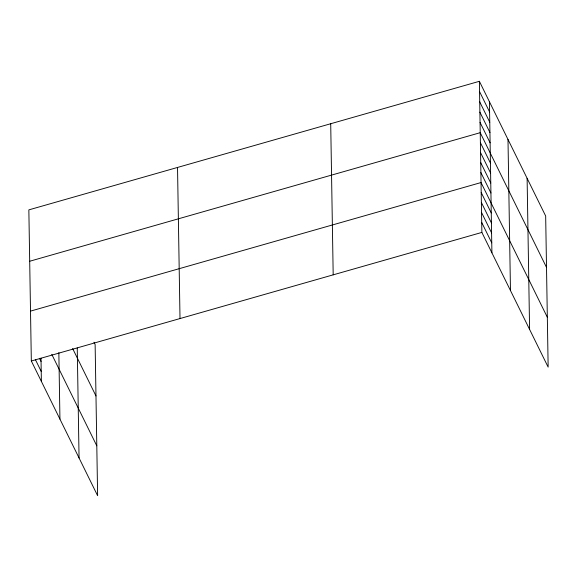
<?xml version="1.0" encoding="UTF-8"?>
<svg xmlns="http://www.w3.org/2000/svg" width="577" height="577" viewBox="0 0 577 577"><rect width="100%" height="100%" fill="white"/><g stroke="black" fill="none" stroke-linecap="round" stroke-linejoin="round"><path stroke-width="0.87" d="M479.379 81.307L481.867 232.416L548.15 367.123L545.669 216.014L479.379 81.307L28.85 209.877L31.331 360.986L97.621 495.693L95.133 344.584L93.972 342.226M29.694 261.251L480.23 132.681L546.513 267.389M30.516 311.118L481.045 182.548L547.328 317.256M31.331 360.986L481.867 232.416M479.552 91.577L489.599 112.003M479.718 101.855L489.772 122.281M479.891 112.133L489.938 132.559M480.057 122.403L490.111 142.836M480.389 142.656L490.443 163.082M480.554 152.631L490.609 173.057M480.72 162.606L490.767 183.032M480.879 172.573L490.933 192.999M481.211 192.523L491.258 212.949M481.377 202.498L491.424 222.924M481.535 212.473L491.59 232.899M481.701 222.441L491.755 242.874M72.644 348.537L95.977 395.959M51.779 354.336L96.799 445.826M39.51 358.324L41.054 361.469M35.421 359.659L41.219 371.444M527.111 178.3L529.592 329.409M507.991 139.439L510.472 290.556M489.433 101.732L491.914 252.841M330.708 123.73L333.189 274.847M177.528 167.445L180.01 318.562M77.253 347.974L79.063 457.987M58.847 352.641L59.943 419.126M41.003 358.144L41.385 381.411"/></g></svg>
